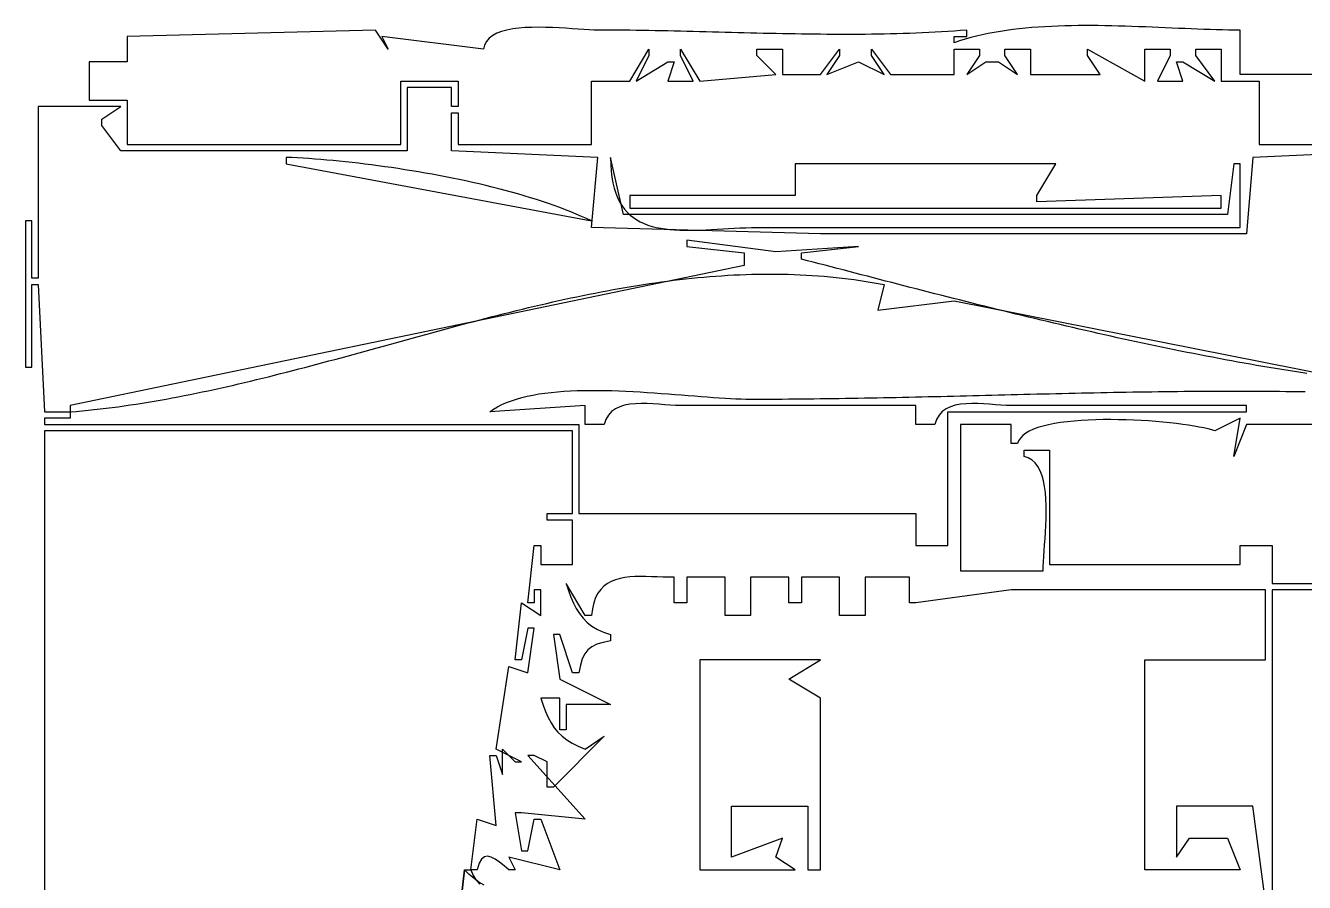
# Model space of a CAD drawing. Header units: metres. Extents: x 249 to 997, y 92 to 756.
# Drawn here: x 472 to 673.1, y 273 to 407.7 of the extents above; entities that cross this region are included whole.
import ezdxf

# ---------------------------------------------------------------- set-up
doc = ezdxf.new("R2010")
doc.units = ezdxf.units.M

msp = doc.modelspace()

# ---------------------------------------------------------------- linework, layer by layer
for p, q in [((527, 407), (488, 406)), ((529, 404), (527, 407)), ((546.112, 406.495), (545.454, 406.1454)), ((546.864, 406.7806), (546.112, 406.495)), ((547.6981, 407.0074), (546.864, 406.7806)), ((548.6026, 407.1809), (547.6981, 407.0074)), ((549.5654, 407.3065), (548.6026, 407.1809)), ((550.5749, 407.3893), (549.5654, 407.3065)), ((551.619, 407.4348), (550.5749, 407.3893)), ((552.686, 407.4484), (551.619, 407.4348)), ((553.7639, 407.4353), (552.686, 407.4484)), ((554.8409, 407.4009), (553.7639, 407.4353)), ((555.9051, 407.3505), (554.8409, 407.4009)), ((556.9447, 407.2896), (555.9051, 407.3505)), ((557.9478, 407.2233), (556.9447, 407.2896)), ((558.9024, 407.1572), (557.9478, 407.2233)), ((559.7969, 407.0964), (558.9024, 407.1572)), ((560.6192, 407.0464), (559.7969, 407.0964)), ((561.3575, 407.0124), (560.6192, 407.0464)), ((562, 407), (561.3575, 407.0124)), ((562.9987, 406.9986), (562, 407)), ((563.9976, 406.9947), (562.9987, 406.9986)), ((564.9966, 406.9883), (563.9976, 406.9947)), ((565.9958, 406.9796), (564.9966, 406.9883)), ((566.9952, 406.9688), (565.9958, 406.9796)), ((567.9947, 406.9559), (566.9952, 406.9688)), ((568.9943, 406.9412), (567.9947, 406.9559)), ((569.9941, 406.9247), (568.9943, 406.9412)), ((570.9939, 406.9066), (569.9941, 406.9247)), ((571.9939, 406.8871), (570.9939, 406.9066)), ((572.994, 406.8662), (571.9939, 406.8871)), ((573.9942, 406.8442), (572.994, 406.8662)), ((574.9945, 406.8211), (573.9942, 406.8442)), ((575.9948, 406.7972), (574.9945, 406.8211)), ((576.9953, 406.7724), (575.9948, 406.7972)), ((577.9958, 406.7471), (576.9953, 406.7724)), ((578.9964, 406.7213), (577.9958, 406.7471)), ((579.997, 406.6952), (578.9964, 406.7213)), ((580.9977, 406.6689), (579.997, 406.6952)), ((581.9985, 406.6425), (580.9977, 406.6689)), ((582.9993, 406.6162), (581.9985, 406.6425)), ((584.0001, 406.5902), (582.9993, 406.6162)), ((585.001, 406.5646), (584.0001, 406.5902)), ((586.0019, 406.5394), (585.001, 406.5646)), ((587.0028, 406.5149), (586.0019, 406.5394)), ((588.0037, 406.4913), (587.0028, 406.5149)), ((589.0046, 406.4685), (588.0037, 406.4913)), ((590.0055, 406.4469), (589.0046, 406.4685)), ((591.0064, 406.4264), (590.0055, 406.4469)), ((592.0073, 406.4074), (591.0064, 406.4264)), ((593.0082, 406.3898), (592.0073, 406.4074)), ((594.009, 406.3739), (593.0082, 406.3898)), ((595.0098, 406.3597), (594.009, 406.3739)), ((596.0106, 406.3475), (595.0098, 406.3597)), ((597.0113, 406.3374), (596.0106, 406.3475)), ((598.012, 406.3295), (597.0113, 406.3374)), ((599.0126, 406.3239), (598.012, 406.3295)), ((600.0131, 406.3208), (599.0126, 406.3239)), ((601.0136, 406.3204), (600.0131, 406.3208)), ((602.014, 406.3227), (601.0136, 406.3204)), ((603.0143, 406.3279), (602.014, 406.3227)), ((604.0145, 406.3362), (603.0143, 406.3279)), ((605.0146, 406.3477), (604.0145, 406.3362)), ((606.0146, 406.3626), (605.0146, 406.3477)), ((607.0145, 406.3809), (606.0146, 406.3626)), ((608.0142, 406.4028), (607.0145, 406.3809)), ((609.0139, 406.4285), (608.0142, 406.4028)), ((610.0134, 406.4581), (609.0139, 406.4285)), ((611.0128, 406.4918), (610.0134, 406.4581)), ((612.012, 406.5296), (611.0128, 406.4918)), ((613.0111, 406.5718), (612.012, 406.5296)), ((614.01, 406.6184), (613.0111, 406.5718)), ((615.0088, 406.6697), (614.01, 406.6184)), ((616.0074, 406.7257), (615.0088, 406.6697)), ((617.0058, 406.7865), (616.0074, 406.7257)), ((618.004, 406.8525), (617.0058, 406.7865)), ((619.0021, 406.9235), (618.004, 406.8525)), ((620, 407), (619.0021, 406.9235)), ((620, 406), (620, 407)), ((622.4457, 406.2662), (621.5261, 406.0511)), ((623.3791, 406.4633), (622.4457, 406.2662)), ((624.3256, 406.6433), (623.3791, 406.4633)), ((625.2844, 406.8066), (624.3256, 406.6433)), ((626.255, 406.9541), (625.2844, 406.8066)), ((627.2365, 407.0862), (626.255, 406.9541)), ((628.2282, 407.2037), (627.2365, 407.0862)), ((629.2295, 407.3071), (628.2282, 407.2037)), ((630.2397, 407.3971), (629.2295, 407.3071)), ((631.258, 407.4743), (630.2397, 407.3971)), ((632.2837, 407.5394), (631.258, 407.4743)), ((633.3162, 407.5931), (632.2837, 407.5394)), ((634.3546, 407.6358), (633.3162, 407.5931)), ((635.3984, 407.6683), (634.3546, 407.6358)), ((636.4468, 407.6913), (635.3984, 407.6683)), ((637.4991, 407.7052), (636.4468, 407.6913)), ((638.5545, 407.7109), (637.4991, 407.7052)), ((639.6124, 407.7089), (638.5545, 407.7109)), ((640.6721, 407.6998), (639.6124, 407.7089)), ((641.7329, 407.6842), (640.6721, 407.6998)), ((642.794, 407.663), (641.7329, 407.6842)), ((643.8547, 407.6365), (642.794, 407.663)), ((644.9144, 407.6055), (643.8547, 407.6365)), ((645.9723, 407.5707), (644.9144, 407.6055)), ((647.0277, 407.5326), (645.9723, 407.5707)), ((648.08, 407.4919), (647.0277, 407.5326)), ((649.1283, 407.4492), (648.08, 407.4919)), ((650.1721, 407.4052), (649.1283, 407.4492)), ((651.2105, 407.3605), (650.1721, 407.4052)), ((652.2429, 407.3157), (651.2105, 407.3605)), ((653.2686, 407.2715), (652.2429, 407.3157)), ((654.2869, 407.2285), (653.2686, 407.2715)), ((655.297, 407.1873), (654.2869, 407.2285)), ((656.2983, 407.1486), (655.297, 407.1873)), ((657.29, 407.1129), (656.2983, 407.1486)), ((658.2714, 407.0811), (657.29, 407.1129)), ((659.2419, 407.0536), (658.2714, 407.0811)), ((660.2007, 407.0311), (659.2419, 407.0536)), ((661.1471, 407.0142), (660.2007, 407.0311)), ((662.0804, 407.0036), (661.1471, 407.0142)), ((663, 407), (662.0804, 407.0036)), ((663, 400), (663, 407)), ((488, 406), (488, 402)), ((544, 404), (528, 406)), ((528, 406), (529, 404)), ((544.1631, 404.6591), (544, 404)), ((544.4677, 405.2328), (544.1631, 404.6591)), ((544.902, 405.7265), (544.4677, 405.2328)), ((545.454, 406.1454), (544.902, 405.7265)), ((618, 405), (618, 406)), ((618, 406), (620, 406)), ((618.8573, 405.2927), (618, 405)), ((619.7312, 405.565), (618.8573, 405.2927)), ((620.621, 405.8177), (619.7312, 405.565)), ((621.5261, 406.0511), (620.621, 405.8177)), ((567, 399), (570, 404)), ((570, 403), (568, 399)), ((570, 404), (570, 403)), ((575, 403), (575, 404)), ((575, 404), (578, 399)), ((577, 399), (575, 403)), ((587, 403), (587, 404)), ((587, 404), (591, 404)), ((590, 400), (587, 403)), ((591, 404), (591, 400)), ((597, 400), (600, 404)), ((600, 403), (598, 400)), ((600, 404), (600, 403)), ((605, 403), (605, 404)), ((605, 404), (608, 400)), ((607, 400), (605, 403)), ((618, 400), (618, 404)), ((618, 404), (622, 404)), ((622, 403), (620, 400)), ((622, 404), (622, 403)), ((626, 403), (626, 404)), ((626, 404), (630, 404)), ((628, 400), (626, 403)), ((630, 404), (630, 400)), ((639, 403), (639, 404)), ((639, 404), (648, 399)), ((641, 400), (639, 403)), ((648, 399), (648, 404)), ((648, 404), (652, 404)), ((652, 403), (650, 399)), ((652, 404), (652, 403)), ((656, 403), (656, 404)), ((656, 404), (660, 404)), ((659, 399), (656, 403)), ((660, 404), (660, 399)), ((488, 402), (482, 402)), ((482, 402), (482, 396)), ((568, 399), (573, 402)), ((573, 402), (574, 402)), ((574, 402), (573, 399)), ((598, 400), (603, 402)), ((603, 402), (607, 400)), ((620, 400), (623, 402)), ((623, 402), (624, 402)), ((624, 402), (625, 402)), ((625, 402), (628, 400)), ((654, 399), (653, 402)), ((653, 402), (654, 402)), ((654, 402), (659, 399)), ((531, 389), (531, 399)), ((531, 399), (540, 399)), ((540, 399), (540, 395)), ((561, 389), (561, 399)), ((561, 399), (567, 399)), ((573, 399), (577, 399)), ((578, 399), (590, 400)), ((591, 400), (597, 400)), ((608, 400), (618, 400)), ((630, 400), (641, 400)), ((650, 399), (654, 399)), ((660, 399), (666, 399)), ((685, 400), (663, 400)), ((666, 399), (666, 389)), ((539, 398), (532, 398)), ((532, 398), (532, 388)), ((539, 395), (539, 398)), ((487, 395), (474, 395)), ((474, 395), (474, 368)), ((482, 396), (488, 396)), ((484, 393), (487, 395)), ((488, 396), (488, 389)), ((540, 395), (539, 395)), ((484, 392), (484, 393)), ((539, 388), (539, 394)), ((539, 394), (540, 394)), ((540, 394), (540, 389)), ((487, 388), (484, 392)), ((488, 389), (531, 389)), ((540, 389), (561, 389)), ((666, 389), (687, 389)), ((532, 388), (487, 388)), ((513, 387), (513, 386)), ((513.8611, 386.9598), (513, 387)), ((514.7405, 386.9128), (513.8611, 386.9598)), ((515.6372, 386.8589), (514.7405, 386.9128)), ((516.5505, 386.7981), (515.6372, 386.8589)), ((517.4794, 386.7305), (516.5505, 386.7981)), ((518.4231, 386.6559), (517.4794, 386.7305)), ((519.3808, 386.5745), (518.4231, 386.6559)), ((520.3517, 386.4862), (519.3808, 386.5745)), ((521.3348, 386.3911), (520.3517, 386.4862)), ((522.3293, 386.2891), (521.3348, 386.3911)), ((523.3344, 386.1802), (522.3293, 386.2891)), ((524.3493, 386.0645), (523.3344, 386.1802)), ((562, 387), (539, 388)), ((561, 376), (562, 387)), ((564, 387), (564.0237, 385.8917)), ((566, 378), (564, 387)), ((665, 387), (664, 375)), ((688, 388), (665, 387)), ((513, 386), (561, 377)), ((525.3731, 385.9419), (524.3493, 386.0645)), ((526.4049, 385.8125), (525.3731, 385.9419)), ((527.4438, 385.6763), (526.4049, 385.8125)), ((528.4892, 385.5332), (527.4438, 385.6763)), ((529.54, 385.3832), (528.4892, 385.5332)), ((530.5955, 385.2265), (529.54, 385.3832)), ((531.6548, 385.0629), (530.5955, 385.2265)), ((532.717, 384.8925), (531.6548, 385.0629)), ((533.7814, 384.7153), (532.717, 384.8925)), ((534.847, 384.5312), (533.7814, 384.7153)), ((535.9131, 384.3404), (534.847, 384.5312)), ((536.9787, 384.1427), (535.9131, 384.3404)), ((538.043, 383.9383), (536.9787, 384.1427)), ((564.0237, 385.8917), (564.0938, 384.8552)), ((564.0938, 384.8552), (564.2091, 383.8882)), ((593, 386), (593, 381)), ((634, 386), (593, 386)), ((631, 381), (634, 386)), ((662, 386), (661, 378)), ((663, 386), (662, 386)), ((663, 376), (663, 386)), ((539.1052, 383.727), (538.043, 383.9383)), ((540.1644, 383.5089), (539.1052, 383.727)), ((541.2198, 383.2841), (540.1644, 383.5089)), ((542.2706, 383.0524), (541.2198, 383.2841)), ((543.3158, 382.814), (542.2706, 383.0524)), ((544.3546, 382.5688), (543.3158, 382.814)), ((545.3863, 382.3168), (544.3546, 382.5688)), ((546.4099, 382.0581), (545.3863, 382.3168)), ((564.2091, 383.8882), (564.3682, 382.9883)), ((564.3682, 382.9883), (564.5701, 382.1532)), ((564.5701, 382.1532), (564.8134, 381.3808)), ((547.4245, 381.7925), (546.4099, 382.0581)), ((548.4295, 381.5203), (547.4245, 381.7925)), ((549.4238, 381.2412), (548.4295, 381.5203)), ((550.4067, 380.9554), (549.4238, 381.2412)), ((551.3773, 380.6628), (550.4067, 380.9554)), ((552.3347, 380.3635), (551.3773, 380.6628)), ((553.2782, 380.0575), (552.3347, 380.3635)), ((564.8134, 381.3808), (565.0968, 380.6686)), ((565.0968, 380.6686), (565.4193, 380.0145)), ((593, 381), (567, 381)), ((567, 381), (567, 379)), ((660, 381), (631, 380)), ((631, 380), (631, 381)), ((660, 379), (660, 381)), ((554.2068, 379.7447), (553.2782, 380.0575)), ((555.1197, 379.4251), (554.2068, 379.7447)), ((556.0161, 379.0988), (555.1197, 379.4251)), ((556.8952, 378.7658), (556.0161, 379.0988)), ((557.756, 378.4261), (556.8952, 378.7658)), ((558.5977, 378.0796), (557.756, 378.4261)), ((559.4195, 377.7265), (558.5977, 378.0796)), ((565.4193, 380.0145), (565.7795, 379.416)), ((565.7795, 379.416), (566.1761, 378.8709)), ((566.1761, 378.8709), (566.6081, 378.377)), ((566.6081, 378.377), (567.074, 377.9319)), ((567, 379), (660, 379)), ((473, 377), (472, 377)), ((472, 377), (472, 354)), ((473, 368), (473, 377)), ((560.2205, 377.3666), (559.4195, 377.7265)), ((561, 377), (560.2205, 377.3666)), ((661, 378), (566, 378)), ((567.074, 377.9319), (567.5728, 377.5333)), ((567.5728, 377.5333), (568.1031, 377.179)), ((568.1031, 377.179), (568.6637, 376.8666)), ((568.6637, 376.8666), (569.2534, 376.5939)), ((569.2534, 376.5939), (569.8709, 376.3586)), ((569.8709, 376.3586), (570.515, 376.1583)), ((570.515, 376.1583), (571.1846, 375.9909)), ((597, 374.9962), (561, 376)), ((571.1846, 375.9909), (571.8782, 375.8539)), ((571.8782, 375.8539), (572.5948, 375.7452)), ((572.5948, 375.7452), (573.333, 375.6623)), ((573.333, 375.6623), (574.0916, 375.6031)), ((574.0916, 375.6031), (574.8695, 375.5653)), ((574.8695, 375.5653), (575.6653, 375.5465)), ((575.6653, 375.5465), (576.4778, 375.5444)), ((576.4778, 375.5444), (577.3058, 375.5568)), ((577.3058, 375.5568), (578.1481, 375.5814)), ((578.1481, 375.5814), (579.0033, 375.6158)), ((579.0033, 375.6158), (579.8704, 375.6579)), ((579.8704, 375.6579), (580.748, 375.7052)), ((580.748, 375.7052), (581.6349, 375.7556)), ((581.6349, 375.7556), (582.5298, 375.8067)), ((582.5298, 375.8067), (583.4316, 375.8562)), ((583.4316, 375.8562), (584.339, 375.9018)), ((584.339, 375.9018), (585.2508, 375.9413)), ((585.2508, 375.9413), (586.1657, 375.9724)), ((586.1657, 375.9724), (587.0825, 375.9927)), ((587.0825, 375.9927), (588, 376)), ((588, 376), (663, 376)), ((664, 375), (597, 374.9962)), ((576, 374), (576, 373)), ((590, 372.1288), (576, 374)), ((576, 373), (585, 372)), ((603, 373), (590, 372.1288)), ((594, 372), (603, 373)), ((585, 372), (585, 370)), ((594, 371), (594, 372)), ((594.9307, 370.759), (594, 371)), ((595.8639, 370.5171), (594.9307, 370.759)), ((596.7995, 370.2744), (595.8639, 370.5171)), ((597.7374, 370.031), (596.7995, 370.2744)), ((598.6776, 369.7867), (597.7374, 370.031)), ((585, 370), (479, 348)), ((576.7455, 367.9962), (577.6941, 368.0905)), ((577.6941, 368.0905), (578.6425, 368.178)), ((578.6425, 368.178), (579.5908, 368.2586)), ((579.5908, 368.2586), (580.5389, 368.3322)), ((580.5389, 368.3322), (581.4868, 368.3987)), ((581.4868, 368.3987), (582.4346, 368.4578)), ((582.4346, 368.4578), (583.3822, 368.5095)), ((583.3822, 368.5095), (584.3295, 368.5537)), ((584.3295, 368.5537), (585.2767, 368.5902)), ((585.2767, 368.5902), (586.2237, 368.6188)), ((586.2237, 368.6188), (587.1705, 368.6395)), ((587.1705, 368.6395), (588.1171, 368.6521)), ((588.1171, 368.6521), (589.0635, 368.6564)), ((589.0635, 368.6564), (590.0097, 368.6525)), ((590.0097, 368.6525), (590.9557, 368.64)), ((590.9557, 368.64), (591.9014, 368.6189)), ((591.9014, 368.6189), (592.847, 368.589)), ((592.847, 368.589), (593.7923, 368.5503)), ((593.7923, 368.5503), (594.7373, 368.5025)), ((594.7373, 368.5025), (595.6821, 368.4456)), ((595.6821, 368.4456), (596.6267, 368.3794)), ((596.6267, 368.3794), (597.5711, 368.3037)), ((597.5711, 368.3037), (598.5151, 368.2185)), ((598.5151, 368.2185), (599.459, 368.1237)), ((599.6201, 369.5418), (598.6776, 369.7867)), ((599.459, 368.1237), (600.4026, 368.019)), ((600.5648, 369.2963), (599.6201, 369.5418)), ((600.4026, 368.019), (601.3459, 367.9043)), ((601.5116, 369.0502), (600.5648, 369.2963)), ((602.4606, 368.8035), (601.5116, 369.0502)), ((603.4117, 368.5564), (602.4606, 368.8035)), ((604.3648, 368.3088), (603.4117, 368.5564)), ((605.3199, 368.0609), (604.3648, 368.3088)), ((606.2769, 367.8127), (605.3199, 368.0609)), ((474, 368), (473, 368)), ((473, 354), (473, 367)), ((473, 367), (474, 367)), ((474, 367), (475, 347)), ((562.5005, 365.861), (563.4509, 366.0408)), ((563.4509, 366.0408), (564.4013, 366.2157)), ((564.4013, 366.2157), (565.3516, 366.3858)), ((565.3516, 366.3858), (566.3017, 366.5509)), ((566.3017, 366.5509), (567.2518, 366.7108)), ((567.2518, 366.7108), (568.2017, 366.8653)), ((568.2017, 366.8653), (569.1516, 367.0145)), ((569.1516, 367.0145), (570.1013, 367.1581)), ((570.1013, 367.1581), (571.0509, 367.296)), ((571.0509, 367.296), (572.0003, 367.428)), ((572.0003, 367.428), (572.9496, 367.5541)), ((572.9496, 367.5541), (573.8988, 367.6741)), ((573.8988, 367.6741), (574.8479, 367.7879)), ((574.8479, 367.7879), (575.7968, 367.8953)), ((575.7968, 367.8953), (576.7455, 367.9962)), ((601.3459, 367.9043), (602.2889, 367.7796)), ((602.2889, 367.7796), (603.2317, 367.6446)), ((603.2317, 367.6446), (604.1742, 367.4993)), ((604.1742, 367.4993), (605.1164, 367.3435)), ((605.1164, 367.3435), (606.0583, 367.1771)), ((607, 367), (606, 363)), ((606.0583, 367.1771), (607, 367)), ((607.2359, 367.5642), (606.2769, 367.8127)), ((608.1967, 367.3154), (607.2359, 367.5642)), ((609.1593, 367.0665), (608.1967, 367.3154)), ((610.1237, 366.8175), (609.1593, 367.0665)), ((611.0898, 366.5685), (610.1237, 366.8175)), ((612.0576, 366.3194), (611.0898, 366.5685)), ((613.027, 366.0704), (612.0576, 366.3194)), ((613.998, 365.8215), (613.027, 366.0704)), ((552.9916, 363.8306), (553.9428, 364.0507)), ((553.9428, 364.0507), (554.8939, 364.2674)), ((554.8939, 364.2674), (555.845, 364.4805)), ((555.845, 364.4805), (556.796, 364.6899)), ((556.796, 364.6899), (557.7469, 364.8954)), ((557.7469, 364.8954), (558.6978, 365.097)), ((558.6978, 365.097), (559.6486, 365.2945)), ((559.6486, 365.2945), (560.5993, 365.4878)), ((560.5993, 365.4878), (561.5499, 365.6766)), ((561.5499, 365.6766), (562.5005, 365.861)), ((606, 363), (618.0394, 364.4321)), ((614.9706, 365.5727), (613.998, 365.8215)), ((615.9446, 365.3242), (614.9706, 365.5727)), ((616.9202, 365.0758), (615.9446, 365.3242)), ((617.8971, 364.8278), (616.9202, 365.0758)), ((618.8754, 364.5802), (617.8971, 364.8278)), ((618.0394, 364.4321), (691, 350)), ((619.8551, 364.333), (618.8754, 364.5802)), ((620.836, 364.0862), (619.8551, 364.333)), ((621.8181, 363.8399), (620.836, 364.0862)), ((545.381, 361.9621), (546.3324, 362.2049)), ((546.3324, 362.2049), (547.2838, 362.4453)), ((547.2838, 362.4453), (548.2352, 362.6833)), ((548.2352, 362.6833), (549.1866, 362.9185)), ((549.1866, 362.9185), (550.1379, 363.1511)), ((550.1379, 363.1511), (551.0892, 363.3807)), ((551.0892, 363.3807), (552.0404, 363.6072)), ((552.0404, 363.6072), (552.9916, 363.8306)), ((622.8015, 363.5942), (621.8181, 363.8399)), ((623.786, 363.3492), (622.8015, 363.5942)), ((624.7716, 363.1048), (623.786, 363.3492)), ((625.7583, 362.8611), (624.7716, 363.1048)), ((626.7459, 362.6182), (625.7583, 362.8611)), ((627.7346, 362.3762), (626.7459, 362.6182)), ((628.7242, 362.135), (627.7346, 362.3762)), ((629.7146, 361.8947), (628.7242, 362.135)), ((537.7696, 359.9502), (538.721, 360.2072)), ((538.721, 360.2072), (539.6724, 360.4629)), ((539.6724, 360.4629), (540.6238, 360.7171)), ((540.6238, 360.7171), (541.5753, 360.9698)), ((541.5753, 360.9698), (542.5267, 361.2208)), ((542.5267, 361.2208), (543.4781, 361.4699)), ((543.4781, 361.4699), (544.4296, 361.717)), ((544.4296, 361.717), (545.381, 361.9621)), ((630.7059, 361.6555), (629.7146, 361.8947)), ((631.698, 361.4173), (630.7059, 361.6555)), ((632.6909, 361.1801), (631.698, 361.4173)), ((633.6844, 360.9441), (632.6909, 361.1801)), ((634.6786, 360.7094), (633.6844, 360.9441)), ((635.6735, 360.4758), (634.6786, 360.7094)), ((636.6689, 360.2436), (635.6735, 360.4758)), ((637.6648, 360.0127), (636.6689, 360.2436)), ((638.6612, 359.7832), (637.6648, 360.0127)), ((530.1597, 357.863), (531.1108, 358.1257)), ((531.1108, 358.1257), (532.0619, 358.3881)), ((532.0619, 358.3881), (533.0131, 358.6502)), ((533.0131, 358.6502), (533.9643, 358.9117)), ((533.9643, 358.9117), (534.9156, 359.1726)), ((534.9156, 359.1726), (535.8669, 359.4328)), ((535.8669, 359.4328), (536.8182, 359.692)), ((536.8182, 359.692), (537.7696, 359.9502)), ((639.658, 359.5552), (638.6612, 359.7832)), ((640.6553, 359.3286), (639.658, 359.5552)), ((641.6529, 359.1037), (640.6553, 359.3286)), ((642.6508, 358.8803), (641.6529, 359.1037)), ((643.649, 358.6586), (642.6508, 358.8803)), ((644.6473, 358.4387), (643.649, 358.6586)), ((645.6459, 358.2205), (644.6473, 358.4387)), ((646.6446, 358.0041), (645.6459, 358.2205)), ((647.6433, 357.7896), (646.6446, 358.0041)), ((522.5534, 355.7686), (523.5039, 356.0285)), ((523.5039, 356.0285), (524.4545, 356.2891)), ((524.4545, 356.2891), (525.4052, 356.5505)), ((525.4052, 356.5505), (526.3559, 356.8124)), ((526.3559, 356.8124), (527.3068, 357.0748)), ((527.3068, 357.0748), (528.2577, 357.3374)), ((528.2577, 357.3374), (529.2086, 357.6002)), ((529.2086, 357.6002), (530.1597, 357.863)), ((648.6422, 357.577), (647.6433, 357.7896)), ((649.641, 357.3664), (648.6422, 357.577)), ((650.6397, 357.1579), (649.641, 357.3664)), ((651.6384, 356.9514), (650.6397, 357.1579)), ((652.6369, 356.747), (651.6384, 356.9514)), ((653.6353, 356.5449), (652.6369, 356.747)), ((654.6334, 356.3449), (653.6353, 356.5449)), ((655.6312, 356.1473), (654.6334, 356.3449)), ((656.6288, 355.952), (655.6312, 356.1473)), ((657.6259, 355.7592), (656.6288, 355.952)), ((472, 354), (473, 354)), ((514.953, 353.7351), (515.9027, 353.9837)), ((515.9027, 353.9837), (516.8525, 354.2341)), ((516.8525, 354.2341), (517.8024, 354.4862)), ((517.8024, 354.4862), (518.7524, 354.74)), ((518.7524, 354.74), (519.7025, 354.9953)), ((519.7025, 354.9953), (520.6527, 355.2519)), ((520.6527, 355.2519), (521.603, 355.5097)), ((521.603, 355.5097), (522.5534, 355.7686)), ((658.6227, 355.5687), (657.6259, 355.7592)), ((659.619, 355.3808), (658.6227, 355.5687)), ((660.6149, 355.1954), (659.619, 355.3808)), ((661.6102, 355.0126), (660.6149, 355.1954)), ((662.6049, 354.8325), (661.6102, 355.0126)), ((663.599, 354.6551), (662.6049, 354.8325)), ((664.5924, 354.4804), (663.599, 354.6551)), ((665.5851, 354.3086), (664.5924, 354.4804)), ((666.5771, 354.1396), (665.5851, 354.3086)), ((667.5682, 353.9736), (666.5771, 354.1396)), ((668.5585, 353.8105), (667.5682, 353.9736)), ((507.3608, 351.8306), (508.3093, 352.0593)), ((508.3093, 352.0593), (509.258, 352.291)), ((509.258, 352.291), (510.2068, 352.5254)), ((510.2068, 352.5254), (511.1558, 352.7625)), ((511.1558, 352.7625), (512.1049, 353.0022)), ((512.1049, 353.0022), (513.0541, 353.2443)), ((513.0541, 353.2443), (514.0035, 353.4886)), ((514.0035, 353.4886), (514.953, 353.7351)), ((669.5479, 353.6505), (668.5585, 353.8105)), ((670.5364, 353.4935), (669.5479, 353.6505)), ((671.5239, 353.3396), (670.5364, 353.4935)), ((672.5104, 353.189), (671.5239, 353.3396)), ((673.4958, 353.0415), (672.5104, 353.189)), ((497.8853, 349.7352), (498.832, 349.9271)), ((498.832, 349.9271), (499.7789, 350.1232)), ((499.7789, 350.1232), (500.726, 350.3236)), ((500.726, 350.3236), (501.6733, 350.5279)), ((501.6733, 350.5279), (502.6207, 350.7361)), ((502.6207, 350.7361), (503.5684, 350.9481)), ((503.5684, 350.9481), (504.5162, 351.1636)), ((504.5162, 351.1636), (505.4643, 351.3827)), ((505.4643, 351.3827), (506.4124, 351.605)), ((506.4124, 351.605), (507.3608, 351.8306)), ((552.7016, 349.809), (553.6528, 349.9476)), ((553.6528, 349.9476), (554.6287, 350.0646)), ((554.6287, 350.0646), (555.6273, 350.1613)), ((555.6273, 350.1613), (556.6466, 350.2386)), ((556.6466, 350.2386), (557.6845, 350.2977)), ((557.6845, 350.2977), (558.7389, 350.3397)), ((558.7389, 350.3397), (559.8079, 350.3656)), ((559.8079, 350.3656), (560.8893, 350.3766)), ((560.8893, 350.3766), (561.9812, 350.3738)), ((561.9812, 350.3738), (563.0814, 350.3582)), ((563.0814, 350.3582), (564.188, 350.331)), ((564.188, 350.331), (565.2989, 350.2932)), ((565.2989, 350.2932), (566.412, 350.2459)), ((566.412, 350.2459), (567.5254, 350.1903)), ((567.5254, 350.1903), (568.6369, 350.1274)), ((568.6369, 350.1274), (569.7445, 350.0584)), ((569.7445, 350.0584), (570.8463, 349.9842)), ((570.8463, 349.9842), (571.94, 349.9061)), ((635.0256, 349.9006), (636.0319, 349.9233)), ((636.0319, 349.9233), (637.0383, 349.9456)), ((637.0383, 349.9456), (638.0446, 349.9674)), ((638.0446, 349.9674), (639.051, 349.9888)), ((639.051, 349.9888), (640.0574, 350.0096)), ((640.0574, 350.0096), (641.0638, 350.0299)), ((641.0638, 350.0299), (642.0701, 350.0496)), ((642.0701, 350.0496), (643.0764, 350.0687)), ((643.0764, 350.0687), (644.0827, 350.0871)), ((644.0827, 350.0871), (645.0889, 350.1048)), ((645.0889, 350.1048), (646.095, 350.1218)), ((646.095, 350.1218), (647.1011, 350.138)), ((647.1011, 350.138), (648.107, 350.1535)), ((648.107, 350.1535), (649.1129, 350.1681)), ((649.1129, 350.1681), (650.1186, 350.1818)), ((650.1186, 350.1818), (651.1242, 350.1947)), ((651.1242, 350.1947), (652.1297, 350.2066)), ((652.1297, 350.2066), (653.135, 350.2175)), ((653.135, 350.2175), (654.1402, 350.2274)), ((654.1402, 350.2274), (655.1451, 350.2363)), ((655.1451, 350.2363), (656.1499, 350.2441)), ((656.1499, 350.2441), (657.1545, 350.2508)), ((657.1545, 350.2508), (658.1589, 350.2564)), ((658.1589, 350.2564), (659.1631, 350.2608)), ((659.1631, 350.2608), (660.167, 350.264)), ((660.167, 350.264), (661.1707, 350.2659)), ((661.1707, 350.2659), (662.1741, 350.2666)), ((662.1741, 350.2666), (663.1773, 350.2659)), ((663.1773, 350.2659), (664.1801, 350.2639)), ((664.1801, 350.2639), (665.1827, 350.2605)), ((665.1827, 350.2605), (666.185, 350.2557)), ((666.185, 350.2557), (667.187, 350.2494)), ((667.187, 350.2494), (668.1887, 350.2416)), ((668.1887, 350.2416), (669.19, 350.2324)), ((669.19, 350.2324), (670.1909, 350.2215)), ((670.1909, 350.2215), (671.1915, 350.2091)), ((671.1915, 350.2091), (672.1918, 350.195)), ((672.1918, 350.195), (673.1916, 350.1793)), ((479, 348), (479, 347)), ((486.542, 347.8143), (487.486, 347.9445)), ((487.486, 347.9445), (488.4302, 348.0806)), ((488.4302, 348.0806), (489.3747, 348.2224)), ((489.3747, 348.2224), (490.3194, 348.3699)), ((490.3194, 348.3699), (491.2643, 348.5228)), ((491.2643, 348.5228), (492.2095, 348.681)), ((492.2095, 348.681), (493.1549, 348.8445)), ((493.1549, 348.8445), (494.1005, 349.013)), ((494.1005, 349.013), (495.0464, 349.1865)), ((495.0464, 349.1865), (495.9925, 349.3647)), ((495.9925, 349.3647), (496.9388, 349.5477)), ((496.9388, 349.5477), (497.8853, 349.7352)), ((560, 348), (545, 347)), ((546.2279, 347.7951), (546.9076, 348.1451)), ((546.9076, 348.1451), (547.6284, 348.4648)), ((547.6284, 348.4648), (548.3882, 348.7554)), ((548.3882, 348.7554), (549.1851, 349.0179)), ((549.1851, 349.0179), (550.0168, 349.2534)), ((550.0168, 349.2534), (550.8816, 349.463)), ((550.8816, 349.463), (551.7771, 349.6479)), ((551.7771, 349.6479), (552.7016, 349.809)), ((560, 345), (560, 348)), ((566.1911, 348.0265), (565.4293, 347.7904)), ((567.0142, 348.1833), (566.1911, 348.0265)), ((567.8852, 348.2726), (567.0142, 348.1833)), ((568.7911, 348.3066), (567.8852, 348.2726)), ((569.7187, 348.2971), (568.7911, 348.3066)), ((570.6547, 348.2563), (569.7187, 348.2971)), ((571.586, 348.1959), (570.6547, 348.2563)), ((572.4993, 348.1282), (571.586, 348.1959)), ((571.94, 349.9061), (573.0237, 349.8251)), ((573.3816, 348.0649), (572.4993, 348.1282)), ((573.0237, 349.8251), (574.0954, 349.7422)), ((574.2195, 348.0182), (573.3816, 348.0649)), ((574.0954, 349.7422), (575.153, 349.6587)), ((575, 348), (574.2195, 348.0182)), ((612, 348), (575, 348)), ((575.153, 349.6587), (576.1944, 349.5756)), ((576.1944, 349.5756), (577.2176, 349.4939)), ((577.2176, 349.4939), (578.2206, 349.4148)), ((578.2206, 349.4148), (579.2014, 349.3394)), ((579.2014, 349.3394), (580.1578, 349.2688)), ((580.1578, 349.2688), (581.0878, 349.204)), ((581.0878, 349.204), (581.9895, 349.1462)), ((581.9895, 349.1462), (582.8606, 349.0965)), ((582.8606, 349.0965), (583.6993, 349.0559)), ((583.6993, 349.0559), (584.5035, 349.0255)), ((584.5035, 349.0255), (585.271, 349.0065)), ((585.271, 349.0065), (586, 349)), ((586, 349), (586.9904, 349.0006)), ((586.9904, 349.0006), (587.9814, 349.0025)), ((587.9814, 349.0025), (588.973, 349.0057)), ((588.973, 349.0057), (589.9652, 349.0101)), ((589.9652, 349.0101), (590.9579, 349.0157)), ((590.9579, 349.0157), (591.9512, 349.0224)), ((591.9512, 349.0224), (592.9451, 349.0302)), ((592.9451, 349.0302), (593.9395, 349.0391)), ((593.9395, 349.0391), (594.9344, 349.049)), ((594.9344, 349.049), (595.9298, 349.06)), ((595.9298, 349.06), (596.9258, 349.0719)), ((596.9258, 349.0719), (597.9222, 349.0847)), ((597.9222, 349.0847), (598.919, 349.0985)), ((598.919, 349.0985), (599.9164, 349.1131)), ((599.9164, 349.1131), (600.9142, 349.1285)), ((600.9142, 349.1285), (601.9124, 349.1447)), ((601.9124, 349.1447), (602.9111, 349.1617)), ((602.9111, 349.1617), (603.9102, 349.1794)), ((603.9102, 349.1794), (604.9097, 349.1979)), ((604.9097, 349.1979), (605.9096, 349.2169)), ((605.9096, 349.2169), (606.9099, 349.2366)), ((606.9099, 349.2366), (607.9105, 349.2569)), ((607.9105, 349.2569), (608.9115, 349.2778)), ((608.9115, 349.2778), (609.9128, 349.2991)), ((609.9128, 349.2991), (610.9145, 349.321)), ((610.9145, 349.321), (611.9165, 349.3432)), ((611.9165, 349.3432), (612.9189, 349.366)), ((612, 345), (612, 348)), ((612.9189, 349.366), (613.9215, 349.389)), ((613.9215, 349.389), (614.9244, 349.4125)), ((614.9244, 349.4125), (615.9276, 349.4362)), ((615.9276, 349.4362), (616.931, 349.4602)), ((616.931, 349.4602), (617.9348, 349.4845)), ((618.1911, 348.0265), (617.4293, 347.7904)), ((617.9348, 349.4845), (618.9387, 349.509)), ((619.0142, 348.1833), (618.1911, 348.0265)), ((618.9387, 349.509), (619.9429, 349.5336)), ((619.8852, 348.2726), (619.0142, 348.1833)), ((620.7911, 348.3066), (619.8852, 348.2726)), ((619.9429, 349.5336), (620.9473, 349.5584)), ((621.7187, 348.2971), (620.7911, 348.3066)), ((620.9473, 349.5584), (621.9519, 349.5833)), ((622.6547, 348.2563), (621.7187, 348.2971)), ((621.9519, 349.5833), (622.9567, 349.6083)), ((623.586, 348.1959), (622.6547, 348.2563)), ((622.9567, 349.6083), (623.9617, 349.6333)), ((624.4993, 348.1282), (623.586, 348.1959)), ((623.9617, 349.6333), (624.9669, 349.6583)), ((625.3816, 348.0649), (624.4993, 348.1282)), ((624.9669, 349.6583), (625.9722, 349.6832)), ((626.2195, 348.0182), (625.3816, 348.0649)), ((625.9722, 349.6832), (626.9777, 349.7081)), ((627, 348), (626.2195, 348.0182)), ((626.9777, 349.7081), (627.9833, 349.7329)), ((664, 348), (627, 348)), ((627.9833, 349.7329), (628.9891, 349.7575)), ((628.9891, 349.7575), (629.9949, 349.782)), ((629.9949, 349.782), (631.0009, 349.8063)), ((631.0009, 349.8063), (632.007, 349.8303)), ((632.007, 349.8303), (633.0131, 349.854)), ((633.0131, 349.854), (634.0193, 349.8775)), ((634.0193, 349.8775), (635.0256, 349.9006)), ((664, 347), (664, 348)), ((475, 347), (479, 347)), ((479, 346), (475, 346)), ((475, 346), (475, 345)), ((479, 347), (479.9417, 347.0784)), ((479, 347), (479, 346)), ((479.9417, 347.0784), (480.8838, 347.1638)), ((480.8838, 347.1638), (481.8262, 347.256)), ((481.8262, 347.256), (482.7688, 347.3548)), ((482.7688, 347.3548), (483.7117, 347.4602)), ((483.7117, 347.4602), (484.6549, 347.572)), ((484.6549, 347.572), (485.5983, 347.6901)), ((485.5983, 347.6901), (486.542, 347.8143)), ((545, 347), (545.5913, 347.4138)), ((545.5913, 347.4138), (546.2279, 347.7951)), ((563.6429, 346.4861), (563.2579, 345.8126)), ((564.142, 347.0322), (563.6429, 346.4861)), ((564.7418, 347.4629), (564.142, 347.0322)), ((565.4293, 347.7904), (564.7418, 347.4629)), ((615.6429, 346.4861), (615.2579, 345.8126)), ((616.142, 347.0322), (615.6429, 346.4861)), ((616.7418, 347.4629), (616.142, 347.0322)), ((617.4293, 347.7904), (616.7418, 347.4629)), ((617, 326), (617, 347)), ((617, 347), (664, 347)), ((663, 346), (659, 344)), ((662, 340), (663, 346)), ((475, 344), (474.9923, 243)), ((475, 345), (559, 345)), ((558, 344), (475, 344)), ((558, 331), (558, 344)), ((559, 345), (559, 331)), ((563, 345), (560, 345)), ((563.2579, 345.8126), (563, 345)), ((615, 345), (612, 345)), ((615.2579, 345.8126), (615, 345)), ((627, 345), (619, 345)), ((619, 345), (619, 322)), ((627, 342), (627, 345)), ((629.8283, 343.9626), (629.2682, 343.6356)), ((630.4736, 344.2589), (629.8283, 343.9626)), ((631.198, 344.5254), (630.4736, 344.2589)), ((631.9954, 344.7632), (631.198, 344.5254)), ((632.8598, 344.9733), (631.9954, 344.7632)), ((633.7851, 345.1567), (632.8598, 344.9733)), ((634.7652, 345.3144), (633.7851, 345.1567)), ((635.7942, 345.4474), (634.7652, 345.3144)), ((636.8659, 345.5566), (635.7942, 345.4474)), ((637.9742, 345.6432), (636.8659, 345.5566)), ((639.1132, 345.7081), (637.9742, 345.6432)), ((640.2768, 345.7523), (639.1132, 345.7081)), ((641.4589, 345.7768), (640.2768, 345.7523)), ((642.6535, 345.7827), (641.4589, 345.7768)), ((643.8544, 345.7709), (642.6535, 345.7827)), ((645.0558, 345.7424), (643.8544, 345.7709)), ((646.2514, 345.6983), (645.0558, 345.7424)), ((647.4352, 345.6395), (646.2514, 345.6983)), ((648.6013, 345.5671), (647.4352, 345.6395)), ((649.7435, 345.482), (648.6013, 345.5671)), ((650.8557, 345.3854), (649.7435, 345.482)), ((651.932, 345.278), (650.8557, 345.3854)), ((652.9662, 345.1611), (651.932, 345.278)), ((653.9523, 345.0356), (652.9662, 345.1611)), ((654.8843, 344.9024), (653.9523, 345.0356)), ((655.7561, 344.7626), (654.8843, 344.9024)), ((656.5616, 344.6173), (655.7561, 344.7626)), ((657.2948, 344.4673), (656.5616, 344.6173)), ((657.9496, 344.3138), (657.2948, 344.4673)), ((658.52, 344.1576), (657.9496, 344.3138)), ((659, 344), (658.52, 344.1576)), ((664, 345), (662, 340)), ((680, 345), (664, 345)), ((628, 342), (627, 342)), ((628.159, 342.46), (628, 342)), ((628.4275, 342.8853), (628.159, 342.46)), ((628.7992, 343.2768), (628.4275, 342.8853)), ((629.2682, 343.6356), (628.7992, 343.2768)), ((629, 340), (629, 341)), ((629, 341), (633, 341)), ((629.6767, 339.7778), (629, 340)), ((633, 341), (633, 323)), ((630.2648, 339.4283), (629.6767, 339.7778)), ((630.7698, 338.962), (630.2648, 339.4283)), ((631.1973, 338.3895), (630.7698, 338.962)), ((631.5529, 337.7214), (631.1973, 338.3895)), ((631.8421, 336.9682), (631.5529, 337.7214)), ((632.0705, 336.1407), (631.8421, 336.9682)), ((632.2438, 335.2494), (632.0705, 336.1407)), ((632.3674, 334.3048), (632.2438, 335.2494)), ((632.447, 333.3176), (632.3674, 334.3048)), ((632.4882, 332.2983), (632.447, 333.3176)), ((632.4965, 331.2575), (632.4882, 332.2983)), ((554, 330), (554, 331)), ((554, 331), (558, 331)), ((558, 330), (554, 330)), ((558, 323), (558, 330)), ((559, 331), (612, 331)), ((612, 331), (612, 326)), ((632.4368, 329.154), (632.4775, 330.2059)), ((632.4775, 330.2059), (632.4965, 331.2575)), ((632.3127, 327.0918), (632.38, 328.1125)), ((632.38, 328.1125), (632.4368, 329.154)), ((551, 317), (552, 326)), ((552, 326), (553, 326)), ((553, 326), (553, 323)), ((612, 326), (617, 326)), ((632.1687, 325.1556), (632.2404, 326.1026)), ((632.2404, 326.1026), (632.3127, 327.0918)), ((663, 323), (663, 326)), ((663, 326), (668, 326)), ((668, 326), (668, 320)), ((632.0496, 323.43), (632.1032, 324.2612)), ((632.1032, 324.2612), (632.1687, 325.1556)), ((553, 323), (558, 323)), ((619, 322), (632, 322)), ((632, 322), (632.0133, 322.6728)), ((632.0133, 322.6728), (632.0496, 323.43)), ((633, 323), (663, 323)), ((560, 315), (557, 320)), ((557, 320), (557.3638, 318.9056)), ((563.4951, 320.009), (562.9366, 319.5949)), ((564.1083, 320.3435), (563.4951, 320.009)), ((564.7714, 320.6063), (564.1083, 320.3435)), ((565.4797, 320.8051), (564.7714, 320.6063)), ((566.2284, 320.9479), (565.4797, 320.8051)), ((567.0127, 321.0423), (566.2284, 320.9479)), ((567.828, 321.0964), (567.0127, 321.0423)), ((568.6693, 321.1178), (567.828, 321.0964)), ((569.532, 321.1144), (568.6693, 321.1178)), ((570.4114, 321.0941), (569.532, 321.1144)), ((571.3026, 321.0646), (570.4114, 321.0941)), ((572.201, 321.0339), (571.3026, 321.0646)), ((573.1017, 321.0097), (572.201, 321.0339)), ((574, 321), (573.1017, 321.0097)), ((574, 317), (574, 321)), ((582, 321), (576, 321)), ((576, 321), (576, 317)), ((582, 315), (582, 321)), ((592, 321), (586, 321)), ((586, 321), (586, 315)), ((592, 317), (592, 321)), ((600, 321), (594, 321)), ((594, 321), (594, 317)), ((600, 315), (600, 321)), ((611, 321), (604, 321)), ((604, 321), (604, 315)), ((611, 317), (611, 321)), ((668, 320), (675, 320)), ((553, 319), (552, 319)), ((552, 319), (552, 317)), ((553, 315), (553, 319)), ((557.3638, 318.9056), (557.7414, 317.8872)), ((557.7414, 317.8872), (558.1465, 316.9439)), ((561.6366, 317.7965), (561.3444, 316.9857)), ((562.0026, 318.4965), (561.6366, 317.7965)), ((562.4375, 319.0933), (562.0026, 318.4965)), ((562.9366, 319.5949), (562.4375, 319.0933)), ((627, 319), (612, 317)), ((667, 319), (627, 319)), ((667, 308), (667, 319)), ((706, 319), (668, 319)), ((668, 319), (668, 192)), ((549, 308), (550, 317)), ((550, 317), (553, 315)), ((552, 317), (551, 317)), ((558.1465, 316.9439), (558.5925, 316.0748)), ((558.5925, 316.0748), (559.093, 315.2791)), ((561.1305, 316.0561), (561, 315)), ((561.3444, 316.9857), (561.1305, 316.0561)), ((576, 317), (574, 317)), ((594, 317), (592, 317)), ((612, 317), (611, 317)), ((559.093, 315.2791), (559.6616, 314.556)), ((559.6616, 314.556), (560.3118, 313.9046)), ((561, 315), (560, 315)), ((560.3118, 313.9046), (561.0572, 313.3242)), ((586, 315), (582, 315)), ((604, 315), (600, 315)), ((551, 313), (550, 308)), ((551, 306), (552, 313)), ((552, 313), (551, 313)), ((556, 312), (555, 312)), ((555, 312), (556, 305)), ((558, 306), (556, 312)), ((561.0572, 313.3242), (561.9113, 312.8138)), ((561.9113, 312.8138), (562.8877, 312.3727)), ((562.8877, 312.3727), (564, 312)), ((564, 312), (564, 311)), ((561.0431, 310.0807), (560.4132, 309.5867)), ((561.834, 310.4641), (561.0431, 310.0807)), ((562.8112, 310.7621), (561.834, 310.4641)), ((564, 311), (562.8112, 310.7621)), ((550, 308), (549, 308)), ((559.5358, 308.1659), (559.2378, 307.1887)), ((559.9192, 308.9568), (559.5358, 308.1659)), ((560.4132, 309.5867), (559.9192, 308.9568)), ((578, 308), (578, 275)), ((597, 308), (578, 308)), ((592, 305), (597, 308)), ((648, 275), (648, 308)), ((648, 308), (667, 308)), ((546, 294), (548, 307)), ((548, 307), (551, 306)), ((559, 306), (558, 306)), ((559.2378, 307.1887), (559, 306)), ((556, 305), (564, 301)), ((597, 302), (592, 305)), ((556, 302), (553, 302)), ((553, 302), (553.3693, 300.9029)), ((556, 297), (556, 302)), ((597, 275), (597, 302)), ((553.3693, 300.9029), (553.7547, 299.8939)), ((553.7547, 299.8939), (554.1686, 298.9683)), ((564, 301), (557, 301)), ((557, 301), (557, 297)), ((554.1686, 298.9683), (554.6235, 298.1213)), ((554.6235, 298.1213), (555.1318, 297.3483)), ((563, 296), (555, 288)), ((555.1318, 297.3483), (555.706, 296.6445)), ((555.706, 296.6445), (556.3584, 296.0053)), ((557, 297), (556, 297)), ((556.3584, 296.0053), (557.1016, 295.4259)), ((560, 294), (563, 296)), ((550, 292), (546, 294)), ((547, 290), (547, 294)), ((547, 294), (549, 292)), ((557.1016, 295.4259), (557.948, 294.9017)), ((557.948, 294.9017), (558.9099, 294.4279)), ((558.9099, 294.4279), (560, 294)), ((546, 282), (545, 293)), ((545, 293), (546, 293)), ((546, 293), (547, 290)), ((549, 292), (550, 292)), ((552, 293), (551, 293)), ((551, 293), (560, 283)), ((554, 292), (552, 293)), ((554, 288), (554, 292)), ((555, 288), (554, 288)), ((550, 284), (549, 284)), ((549, 284), (550, 278)), ((560, 283), (550, 284)), ((583, 277), (583, 285)), ((583, 285), (595, 285)), ((595, 285), (595, 275)), ((665, 285), (653, 285)), ((653, 285), (653, 277)), ((667, 270), (665, 285)), ((542, 275), (543, 283)), ((543, 283), (546, 282)), ((551, 278), (552, 283)), ((552, 283), (553, 283)), ((553, 283), (556, 275)), ((591, 280), (583, 277)), ((590, 277), (591, 280)), ((653, 277), (655, 280)), ((655, 280), (661, 280)), ((661, 280), (663, 275)), ((550, 278), (551, 278)), ((543.3093, 276.0387), (543, 275)), ((543.6911, 276.7142), (543.3093, 276.0387)), ((544.1407, 277.071), (543.6911, 276.7142)), ((544.6534, 277.1533), (544.1407, 277.071)), ((545.2246, 277.0055), (544.6534, 277.1533)), ((545.8495, 276.672), (545.2246, 277.0055)), ((546.5234, 276.1969), (545.8495, 276.672)), ((547.2418, 275.6248), (546.5234, 276.1969)), ((548, 275), (547.2418, 275.6248)), ((556, 275), (548, 277)), ((548, 277), (549, 275)), ((593, 275), (590, 277)), ((540, 266), (541, 275)), ((541, 275), (540, 266)), ((541, 275), (542, 275)), ((541.7545, 274.2851), (541, 275)), ((542.5209, 273.6414), (541.7545, 274.2851)), ((543, 275), (542, 275)), ((542, 275), (542.3721, 274.1511)), ((542.3721, 274.1511), (542.8523, 273.3952)), ((543.2997, 273.0773), (542.5209, 273.6414)), ((549, 275), (548, 275)), ((578, 275), (593, 275)), ((595, 275), (597, 275)), ((663, 275), (648, 275)), ((542.8523, 273.3952), (543.4256, 272.7384)), ((544.0919, 272.6015), (543.2997, 273.0773))]:
    msp.add_line(p, q)

doc.saveas('drawing.dxf')
